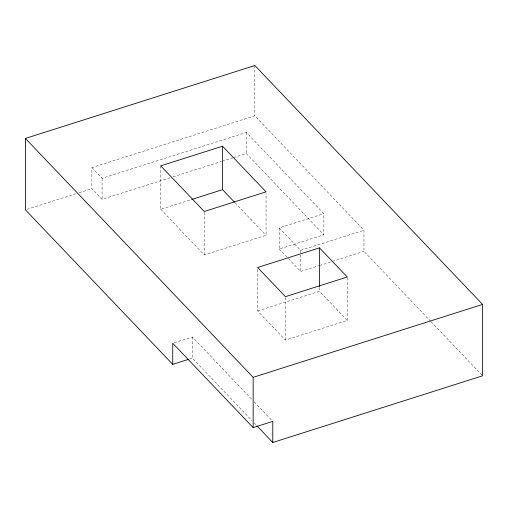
<?xml version="1.0" encoding="UTF-8"?>
<svg xmlns="http://www.w3.org/2000/svg" width="508" height="508" viewBox="0 0 508 508"><rect width="100%" height="100%" fill="white"/><g stroke="black" fill="none" stroke-linecap="round" stroke-linejoin="round"><path stroke-width="0.38" stroke-dasharray="2.54 1.91" d="M170.059 177.781L102.07 199.384L91.878 188.69L91.878 167.589L254.838 115.799L363.957 230.257L363.957 251.358L430.657 321.323M91.878 167.589L102.07 178.276L246.355 132.429L323.856 213.722L323.856 234.823L279.241 249.003L279.241 227.901L323.856 213.722M26.911 209.34L76.016 193.732M79.038 192.773L91.878 188.69M173.076 176.816L221.424 161.455M222.18 161.214L232.753 157.855M233.509 157.613L246.355 153.53L323.856 234.823M160.731 165.849L160.731 209.302L190.887 199.72M160.731 209.302L204.241 254.94L266.065 235.293L266.065 193.421M279.241 227.901L300.66 250.368L363.957 230.257M279.241 249.003L300.66 271.475L318.745 265.728M319.5 265.487L331.559 261.658M332.308 261.417L363.957 251.358M257.651 310.953L319.469 291.306L347.256 320.453L285.433 340.1L257.651 310.953L257.651 267.5M174.238 342.76L192.348 337.007L251.987 399.567M189.325 359.073L192.348 358.115L251.987 420.668M431.209 321.894L482.6 375.799M235.058 202.775L266.065 235.293M254.178 401.86L271.685 420.224M254.178 422.967L256.362 425.26M347.256 277.787L347.256 320.453M319.469 287.357L319.469 291.306M300.66 250.368L300.66 271.475M285.433 297.434L285.433 340.1M254.838 65.519L254.838 115.799M246.355 132.429L246.355 153.53M204.241 212.281L204.241 254.94M192.348 337.007L192.348 358.115M102.07 178.276L102.07 199.384"/><path stroke-width="0.76" d="M188.576 359.315L172.726 364.35L25.4 209.823L25.4 138.436L254.838 65.519L482.6 304.413L482.6 375.799L272.783 442.481L256.915 425.837M222.548 146.202L160.731 165.849L204.241 211.487L266.065 191.846L222.548 146.202L222.548 189.655L234.518 202.203M191.637 199.479L222.548 189.655M319.469 247.86L257.651 267.5L285.433 296.647L347.256 277L319.469 247.86L319.469 286.569M25.4 138.436L253.162 377.33L482.6 304.413M172.726 364.35L172.726 343.243L253.162 427.609L272.783 421.373L272.783 442.481M253.162 377.33L253.162 427.609"/></g></svg>
